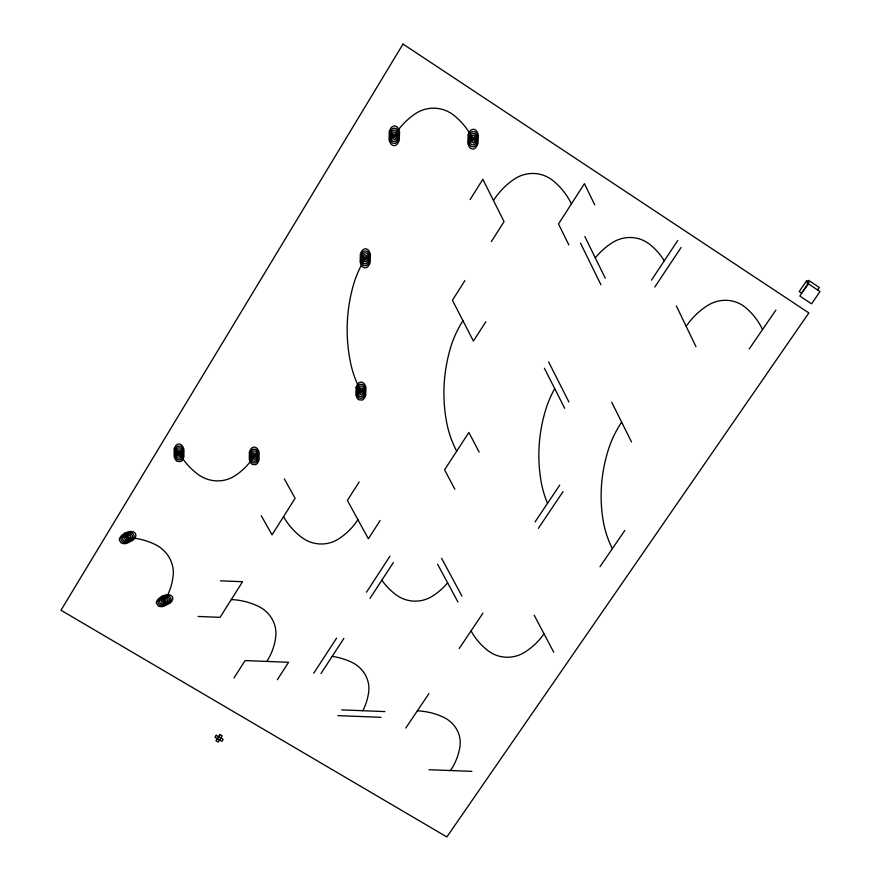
<?xml version="1.0" encoding="UTF-8"?>
<svg xmlns="http://www.w3.org/2000/svg" width="881" height="881" viewBox="0 0 881 881"><rect width="100%" height="100%" fill="white"/><g stroke="black" fill="none" stroke-linecap="round" stroke-linejoin="round"><path stroke-width="1.32" d="M470.146 199.524L482.854 179.295L504.053 221.616L491.367 241.581M464.871 280.654L452.416 300.267L473.416 341.068L485.86 321.697M233.961 677.996L245.083 660.574L288.594 662.303L277.35 679.714M359.14 481.984L347.367 500.419L368.368 538.776L380.14 520.561M313.746 673.216L336.586 638.13M366.474 592.219L389.92 556.208M321.003 673.502L343.887 638.417M369.932 598.474L393.378 562.541M651.444 280.169L677.775 240.48M654.781 287.063L681.101 247.462M535.042 521.948L559.721 485.134M538.368 528.347L563.047 491.598M405.789 728.047L428.937 693.578M459.221 648.493L482.986 613.132M599.961 566.747L624.838 530.439M749.257 348.931L775.897 310.079M808.284 283.77L799.838 296.06L811.555 303.835L820.024 291.578L806.952 282.834L808.637 280.367L819.286 287.459L817.59 289.915M429.058 769.708L471.853 771.371M220.481 580.821L242.528 581.713L220.074 617.339L198.148 616.469M341.652 709.888L384.898 711.584M337.864 715.625L381.066 717.321M217.211 738.807L219.49 740.139M261.272 515.726L272.053 534.866L295.102 498.283L284.343 478.923M437.637 564.325L457.944 602.009M441.612 558.301L461.908 596.052M454.871 489.23L444.575 469.815L468.879 432.472L479.154 452.118M534.172 615.18L553.742 652.259M544.403 368.258L564.677 408.31M548.599 361.849L568.873 401.989M611.744 402.287L631.49 441.932M568.829 244.885L558.499 223.95L584.433 183.666L594.741 204.866M584.83 236.515L605.258 278.209M580.513 243.167L600.941 284.783M676.333 305.872L695.968 346.696M127.624 537.586A66.295 62.331 23.6 0 1 154.957 544.392A31.584 29.844 24.6 0 1 173.161 575.656A66.802 62.881 26.4 0 1 164.593 600.677M266.844 661.433A65.668 62.099 17.7 0 0 275.731 636.897A31.066 29.447 15.2 0 0 258.221 606.249A65.227 61.505 15 0 0 231.274 599.576M362.84 710.725A64.831 61.23 9.2 0 0 368.643 692.378A30.692 29.018 6.5 0 0 351.75 662.27A64.445 60.602 7.1 0 0 332.181 656.367M450.455 770.545A64.148 60.238 1.7 0 0 459.904 746.868A30.395 28.522 -0.6 0 0 443.595 717.299A63.806 59.6 0.4 0 0 417.33 710.857M254.202 456.061A68.344 65.855 34.8 0 1 234.93 475.806A32.168 31.033 30.6 0 1 197.906 474.286A68.112 66.02 32.8 0 1 179.041 452.977M357.895 519.647A67.044 65.117 19.8 0 1 338.491 539.007A31.606 30.637 15 0 1 301.875 537.52A66.901 65.205 14.3 0 1 283.539 516.629M447.614 582.837A66.207 64.148 3.6 0 1 432.285 596.239A31.253 30.152 0.8 0 1 396.021 594.785A66.185 64.115 -2 0 1 381.858 580.194M543.984 633.769A65.635 62.947 -7.2 0 1 524.371 652.436A31 29.58 -8.2 0 1 488.459 651.015A65.679 62.848 -11 0 1 471.071 630.862M360.946 391.263A107.251 106.722 -45.4 0 1 350.506 362.509A163.139 160.97 -48.9 0 1 352.841 287.008A107.967 107.262 -63.7 0 1 365.285 258.309M456.688 451.193A106.645 104.332 -32.2 0 1 446.777 422.979A162.104 157.468 -37.1 0 1 450.202 348.898A107.196 105.004 -37.2 0 1 462.943 320.728M547.53 503.326A106.061 101.998 -30.4 0 1 541.264 482.336A161.19 153.966 -33.7 0 1 545.735 409.621A106.601 102.659 -33 0 1 554.711 388.631M612.372 548.643A105.687 100.478 -29.8 0 1 603.287 521.288A160.606 151.675 -32.5 0 1 608.43 449.464A106.216 101.128 -31.8 0 1 621.645 422.175M394.314 135.762A71.879 70.051 -84.8 0 1 415.138 113.858A34.403 33.379 -88.5 0 1 454.189 115.554A71.912 70.084 87.9 0 1 473.075 139.176M493.492 200.527A70.821 69.059 -64.2 0 1 514.438 179.041A33.841 32.96 -70.3 0 1 553.07 180.704A70.7 69.247 -70.2 0 1 571.428 203.874M595.281 257.847A70.15 67.738 -49.7 0 1 611.81 242.969A33.467 32.377 -54.1 0 1 650.046 244.599A69.962 67.98 -51.2 0 1 664.307 260.787M686.178 326.344A69.654 66.306 -42.5 0 1 707.333 305.674A33.214 31.705 -45.3 0 1 745.183 307.271A69.456 66.549 -42.5 0 1 762.539 329.56M174.174 449.145L174.152 456.402A10.638 10.209 31.7 0 0 175.253 459.199A6.795 6.519 31.7 0 0 177.147 461.336L180.737 461.611A7.213 6.916 31.9 0 0 182.774 459.508A10.649 10.209 32.2 0 0 183.909 456.799L183.942 449.541A10.649 10.209 32.4 0 0 182.841 446.733A6.806 6.53 32.5 0 0 180.946 444.586L179.085 443.925L177.224 444.431A6.795 6.53 32.3 0 0 175.308 446.425A10.638 10.22 31.9 0 0 174.174 449.145M175.154 449.905L175.132 455.708A8.513 8.171 31.8 0 0 176.013 457.955A5.429 5.209 31.8 0 0 177.533 459.662L180.407 459.882A5.771 5.539 31.9 0 0 182.026 458.208A8.513 8.171 32.2 0 0 182.929 456.039L182.962 450.224A8.524 8.171 32.4 0 0 182.081 447.977A5.44 5.22 32.4 0 0 180.561 446.271L177.588 446.138A5.44 5.22 32.2 0 0 176.057 447.735A8.513 8.171 32 0 0 175.154 449.905M176.123 450.676L176.101 455.025A6.387 6.123 31.9 0 0 176.773 456.71A4.075 3.909 31.8 0 0 177.907 457.988L180.065 458.153A4.328 4.152 32 0 0 181.277 456.898A6.387 6.123 32.1 0 0 181.96 455.268L181.982 450.918A6.387 6.123 32.3 0 0 181.321 449.233A4.075 3.909 32.3 0 0 180.187 447.944L177.951 447.856A4.075 3.909 32.2 0 0 176.806 449.046A6.387 6.134 32 0 0 176.123 450.676M177.103 451.435L177.533 455.466L179.724 456.435L180.99 454.508L180.561 450.477L178.314 449.563L177.103 451.435M178.072 452.206C178.425 459.045 181.849 448.803 178.072 452.206M249.389 452.228L249.268 459.486A10.572 10.253 26.8 0 0 250.347 462.283A6.751 6.541 26.9 0 0 252.219 464.419L255.798 464.683A7.169 6.949 27.3 0 0 257.858 462.591A10.583 10.253 27.7 0 0 259.025 459.882L259.146 452.636A10.594 10.253 28 0 0 258.067 449.828A6.762 6.552 27.9 0 0 256.206 447.68L254.356 447.019L252.484 447.526A6.762 6.552 27.6 0 0 250.545 449.519A10.583 10.264 27.1 0 0 249.389 452.228M250.347 452.999L250.259 458.803A8.458 8.204 27 0 0 251.118 461.038A5.407 5.231 27 0 0 252.616 462.745L255.479 462.966A5.738 5.561 27.3 0 0 257.12 461.281A8.469 8.204 27.7 0 0 258.056 459.122L258.155 453.319A8.469 8.204 27.9 0 0 257.296 451.072A5.407 5.242 27.8 0 0 255.798 449.354L252.825 449.233A5.407 5.242 27.6 0 0 251.283 450.819A8.469 8.204 27.2 0 0 250.347 452.999M251.316 453.759L251.25 458.109A6.343 6.156 27.1 0 0 251.889 459.794A4.053 3.931 27.1 0 0 253.012 461.071L255.16 461.237A4.306 4.174 27.3 0 0 256.393 459.981A6.354 6.156 27.6 0 0 257.098 458.351L257.164 454.001A6.354 6.156 27.8 0 0 256.525 452.316A4.053 3.931 27.7 0 0 255.402 451.039L253.177 450.94A4.053 3.931 27.5 0 0 252.01 452.129A6.354 6.156 27.2 0 0 251.316 453.759M252.274 454.53L252.66 458.549L254.84 459.519L256.129 457.591L255.754 453.561L253.519 452.647L252.274 454.53M253.243 455.29C253.53 462.118 257.054 451.887 253.243 455.29M360.384 254.235L360.142 261.943A10.979 10.825 73.6 0 0 361.199 264.917A7.004 6.905 72.4 0 0 363.082 267.185L364.976 267.89L366.782 267.483A7.444 7.334 71.4 0 0 368.93 265.247A10.99 10.814 71.1 0 0 370.185 262.373L370.438 254.664A11.001 10.825 71.5 0 0 369.381 251.68A7.026 6.916 72.6 0 0 367.498 249.4L365.604 248.695L363.666 249.246A7.026 6.916 73.5 0 0 361.639 251.349A10.99 10.825 74 0 0 360.384 254.235M361.364 255.049L361.166 261.216A8.788 8.656 73.4 0 0 362.014 263.595A5.605 5.528 72.5 0 0 363.523 265.412L366.485 265.644A5.958 5.87 71.6 0 0 368.203 263.86A8.788 8.656 71.4 0 0 369.205 261.558L369.403 255.391A8.799 8.656 71.7 0 0 368.566 253.001A5.616 5.528 72.6 0 0 367.058 251.184L363.996 251.052A5.616 5.528 73.3 0 0 362.366 252.748A8.788 8.656 73.7 0 0 361.364 255.049M362.344 255.864L362.201 260.49A6.585 6.497 73.2 0 0 362.829 262.274A4.207 4.141 72.5 0 0 363.963 263.639L366.177 263.815A4.471 4.405 71.9 0 0 367.476 262.472A6.596 6.486 71.6 0 0 368.225 260.743L368.379 256.118A6.596 6.497 71.9 0 0 367.74 254.334A4.218 4.152 72.6 0 0 366.606 252.968L364.316 252.869A4.207 4.152 73.1 0 0 363.093 254.135A6.596 6.497 73.4 0 0 362.344 255.864M363.324 256.679L363.655 260.952L365.879 261.976L367.245 259.928L366.925 255.655L364.635 254.686L363.324 256.679M364.305 257.494C364.481 264.729 368.302 253.904 364.305 257.494M389.336 131.544L389.05 139.539A11.376 11.035 86.7 0 0 390.118 142.623A7.268 7.037 86.2 0 0 392.034 144.98L393.95 145.706L395.789 145.277A7.709 7.477 85.5 0 0 397.992 142.964A11.387 11.035 85.1 0 0 399.28 139.98L399.578 131.985A11.398 11.035 85.2 0 0 398.509 128.89A7.279 7.048 85.7 0 0 396.604 126.523L394.677 125.796L392.706 126.357A7.279 7.048 86.3 0 0 390.624 128.549A11.387 11.035 86.7 0 0 389.336 131.544M390.338 132.392L390.107 138.78A9.107 8.821 86.5 0 0 390.955 141.257A5.815 5.638 86.1 0 0 392.486 143.14L395.492 143.383A6.167 5.98 85.6 0 0 397.254 141.522A9.107 8.821 85.3 0 0 398.289 139.132L398.52 132.745A9.118 8.832 85.3 0 0 397.672 130.267A5.826 5.638 85.8 0 0 396.142 128.373L393.025 128.241A5.826 5.638 86.2 0 0 391.362 129.992A9.107 8.832 86.6 0 0 390.338 132.392M391.329 133.229L391.153 138.031A6.828 6.619 86.4 0 0 391.792 139.881A4.361 4.229 86.1 0 0 392.937 141.29L395.195 141.478A4.625 4.482 85.7 0 0 396.516 140.09A6.828 6.619 85.4 0 0 397.298 138.295L397.474 133.494A6.839 6.619 85.5 0 0 396.835 131.643A4.361 4.229 85.8 0 0 395.69 130.223L393.344 130.124A4.361 4.229 86.2 0 0 392.1 131.434A6.839 6.619 86.4 0 0 391.329 133.229M392.32 134.077L392.64 138.515L394.908 139.572L396.296 137.447L395.987 133.02L395.228 132.073L393.664 132.007L392.32 134.077M393.322 134.925C393.455 142.414 397.397 131.203 393.322 134.925M356.133 387.354L355.902 394.754A10.638 10.506 23.7 0 0 356.937 397.606A6.795 6.707 24 0 0 358.787 399.787L362.41 400.062A7.213 7.125 25.1 0 0 364.514 397.926A10.638 10.506 26.2 0 0 365.736 395.162L365.989 387.761A10.649 10.517 26.9 0 0 364.943 384.898A6.795 6.718 26.7 0 0 363.093 382.706L361.243 382.035L359.349 382.552A6.795 6.718 25.7 0 0 357.356 384.579A10.638 10.517 24.3 0 0 356.133 387.354M357.102 388.136L356.904 394.049A8.513 8.414 24 0 0 357.741 396.34A5.429 5.363 24.3 0 0 359.217 398.08L362.113 398.3A5.771 5.693 25.2 0 0 363.798 396.593A8.513 8.403 26.1 0 0 364.778 394.38L364.976 388.466A8.513 8.414 26.6 0 0 364.15 386.175A5.44 5.374 26.4 0 0 362.664 384.424L359.668 384.303A5.44 5.374 25.7 0 0 358.071 385.922A8.513 8.414 24.6 0 0 357.102 388.136M358.06 388.917L357.917 393.355A6.387 6.31 24.3 0 0 358.534 395.073A4.075 4.031 24.5 0 0 359.646 396.373L361.816 396.549A4.328 4.273 25.2 0 0 363.082 395.261A6.387 6.31 25.9 0 0 363.82 393.598L363.963 389.16A6.387 6.31 26.3 0 0 363.346 387.442A4.075 4.031 26.2 0 0 362.234 386.131L359.988 386.043A4.075 4.031 25.6 0 0 358.787 387.255A6.387 6.31 24.8 0 0 358.06 388.917M359.019 389.699L359.338 393.796L361.529 394.787L362.862 392.816L362.543 388.719L360.307 387.783L359.019 389.699M359.977 390.481C360.164 397.43 363.875 387.012 359.977 390.481M468.152 134.958L467.767 142.942A11.376 11.024 -82.2 0 0 468.802 146.026A7.257 7.037 -82.6 0 0 470.685 148.382L472.59 149.109L474.441 148.68A7.709 7.466 -83.3 0 0 476.665 146.367A11.376 11.024 -83.7 0 0 477.987 143.394L478.372 135.399A11.387 11.024 -83.8 0 0 477.348 132.304A7.268 7.048 -83.4 0 0 475.465 129.948L473.549 129.221L471.577 129.782A7.268 7.048 -82.8 0 0 469.474 131.963A11.387 11.024 -82.3 0 0 468.152 134.958M469.133 135.806L468.835 142.193A9.096 8.821 -82.3 0 0 469.65 144.66A5.804 5.627 -82.7 0 0 471.159 146.543L474.165 146.786A6.167 5.98 -83.2 0 0 475.949 144.936A9.096 8.821 -83.6 0 0 477.006 142.546L477.315 136.159A9.107 8.821 -83.6 0 0 476.489 133.681A5.815 5.638 -83.3 0 0 474.991 131.798L471.875 131.665A5.815 5.638 -82.8 0 0 470.19 133.405A9.107 8.821 -82.4 0 0 469.133 135.806M470.124 136.643L469.892 141.445A6.828 6.619 -82.5 0 0 470.509 143.295A4.361 4.218 -82.8 0 0 471.632 144.704L473.89 144.88A4.625 4.482 -83.1 0 0 475.222 143.493A6.828 6.619 -83.4 0 0 476.015 141.709L476.258 136.918A6.828 6.619 -83.5 0 0 475.641 135.057A4.361 4.229 -83.2 0 0 474.507 133.648L472.172 133.538A4.361 4.229 -82.9 0 0 470.917 134.848A6.828 6.619 -82.6 0 0 470.124 136.643M471.104 137.491L471.357 141.918L473.615 142.986L475.035 140.861L474.782 136.434L474.033 135.487L472.469 135.421L471.104 137.491M472.084 138.339C472.139 145.817 476.203 134.617 472.084 138.339M124.662 537.465L125.058 539.745L127.338 539.899L129.859 538.588L130.939 536.683L130.201 535.428L127.921 535.274L124.662 537.465M126.148 537.52C127.525 541.738 131.291 533.423 126.148 537.52M161.652 600.556L162.038 602.791L164.284 602.945L166.795 601.657L167.875 599.796L167.148 598.562L164.89 598.408L161.652 600.556M163.117 600.622C164.472 604.751 168.238 596.591 163.117 600.622M403.013 44.05L60.976 610.258L446.854 836.95L808.846 312.92L403.013 44.05M216.263 735.316L214.975 737.331L221.891 741.362L223.179 739.357L216.263 735.316M219.953 734.534L215.922 740.811L218.202 742.143L222.232 735.866L219.953 734.534M806.622 280.819L799.221 291.589L801.567 293.153L808.967 282.383L806.622 280.819M124.981 533.071L122.052 535.086A10.495 9.933 27 0 0 120.201 537.289A7.114 6.729 27.3 0 0 119.309 539.987L121.204 542.971A6.707 6.343 27.6 0 0 123.946 543.654A10.517 9.955 27.9 0 0 126.897 543.357L133.207 540.086A10.517 9.955 27.9 0 0 135.046 537.884A6.707 6.354 27.6 0 0 135.905 535.34L135.487 533.501L134.055 532.19A6.707 6.354 27.3 0 0 131.324 531.507A10.495 9.933 27 0 0 128.362 531.805L124.981 533.071M125.509 533.974L123.164 535.582A8.403 7.94 27.1 0 0 121.688 537.344A5.693 5.385 27.3 0 0 120.972 539.502L122.492 541.892A5.363 5.077 27.6 0 0 124.673 542.443A8.414 7.962 27.8 0 0 127.04 542.2L132.084 539.579A8.414 7.962 27.8 0 0 133.571 537.828A5.374 5.088 27.6 0 0 134.242 535.791L132.767 533.269A5.363 5.077 27.3 0 0 130.586 532.719A8.403 7.951 27.1 0 0 128.219 532.961L125.509 533.974M126.038 534.877L124.276 536.089A6.299 5.958 27.2 0 0 123.175 537.41A4.273 4.042 27.3 0 0 122.635 539.029L123.769 540.824A4.031 3.81 27.5 0 0 125.41 541.231A6.31 5.969 27.7 0 0 127.183 541.044L130.972 539.084A6.31 5.969 27.7 0 0 132.084 537.762A4.031 3.81 27.5 0 0 132.591 536.243L131.489 534.349A4.02 3.81 27.3 0 0 129.837 533.941A6.299 5.958 27.2 0 0 128.064 534.117L126.038 534.877M162.005 596.261L159.076 598.232A10.352 9.768 21.4 0 0 157.236 600.379A7.015 6.63 21.6 0 0 156.333 603.022L158.206 605.952A6.619 6.244 22 0 0 160.904 606.624A10.374 9.79 22.2 0 0 163.833 606.337L170.099 603.122A10.374 9.801 22.1 0 0 171.938 600.974A6.619 6.255 21.8 0 0 172.797 598.474L172.401 596.668L170.991 595.391A6.619 6.244 21.5 0 0 168.282 594.719A10.352 9.779 21.3 0 0 165.353 595.005L162.005 596.261M162.522 597.142L160.177 598.717A8.281 7.819 21.5 0 0 158.712 600.446A5.616 5.297 21.7 0 0 157.985 602.56L159.483 604.906A5.297 5 21.9 0 0 161.641 605.434A8.292 7.83 22.1 0 0 163.987 605.203L168.998 602.637A8.292 7.841 22 0 0 170.462 600.908A5.297 5 21.8 0 0 171.156 598.915L169.703 596.448A5.286 5 21.6 0 0 167.544 595.908A8.281 7.819 21.4 0 0 165.199 596.14L162.522 597.142M163.04 598.023L161.278 599.212A6.211 5.87 21.5 0 0 160.177 600.501A4.218 3.976 21.7 0 0 159.637 602.086L160.749 603.848A3.965 3.744 21.9 0 0 162.379 604.245A6.222 5.87 22 0 0 164.13 604.069L167.897 602.141A6.222 5.87 22 0 0 168.998 600.853A3.976 3.755 21.8 0 0 169.515 599.355L168.425 597.505A3.965 3.744 21.6 0 0 166.806 597.109A6.211 5.87 21.5 0 0 165.044 597.274L163.04 598.023"/></g></svg>
